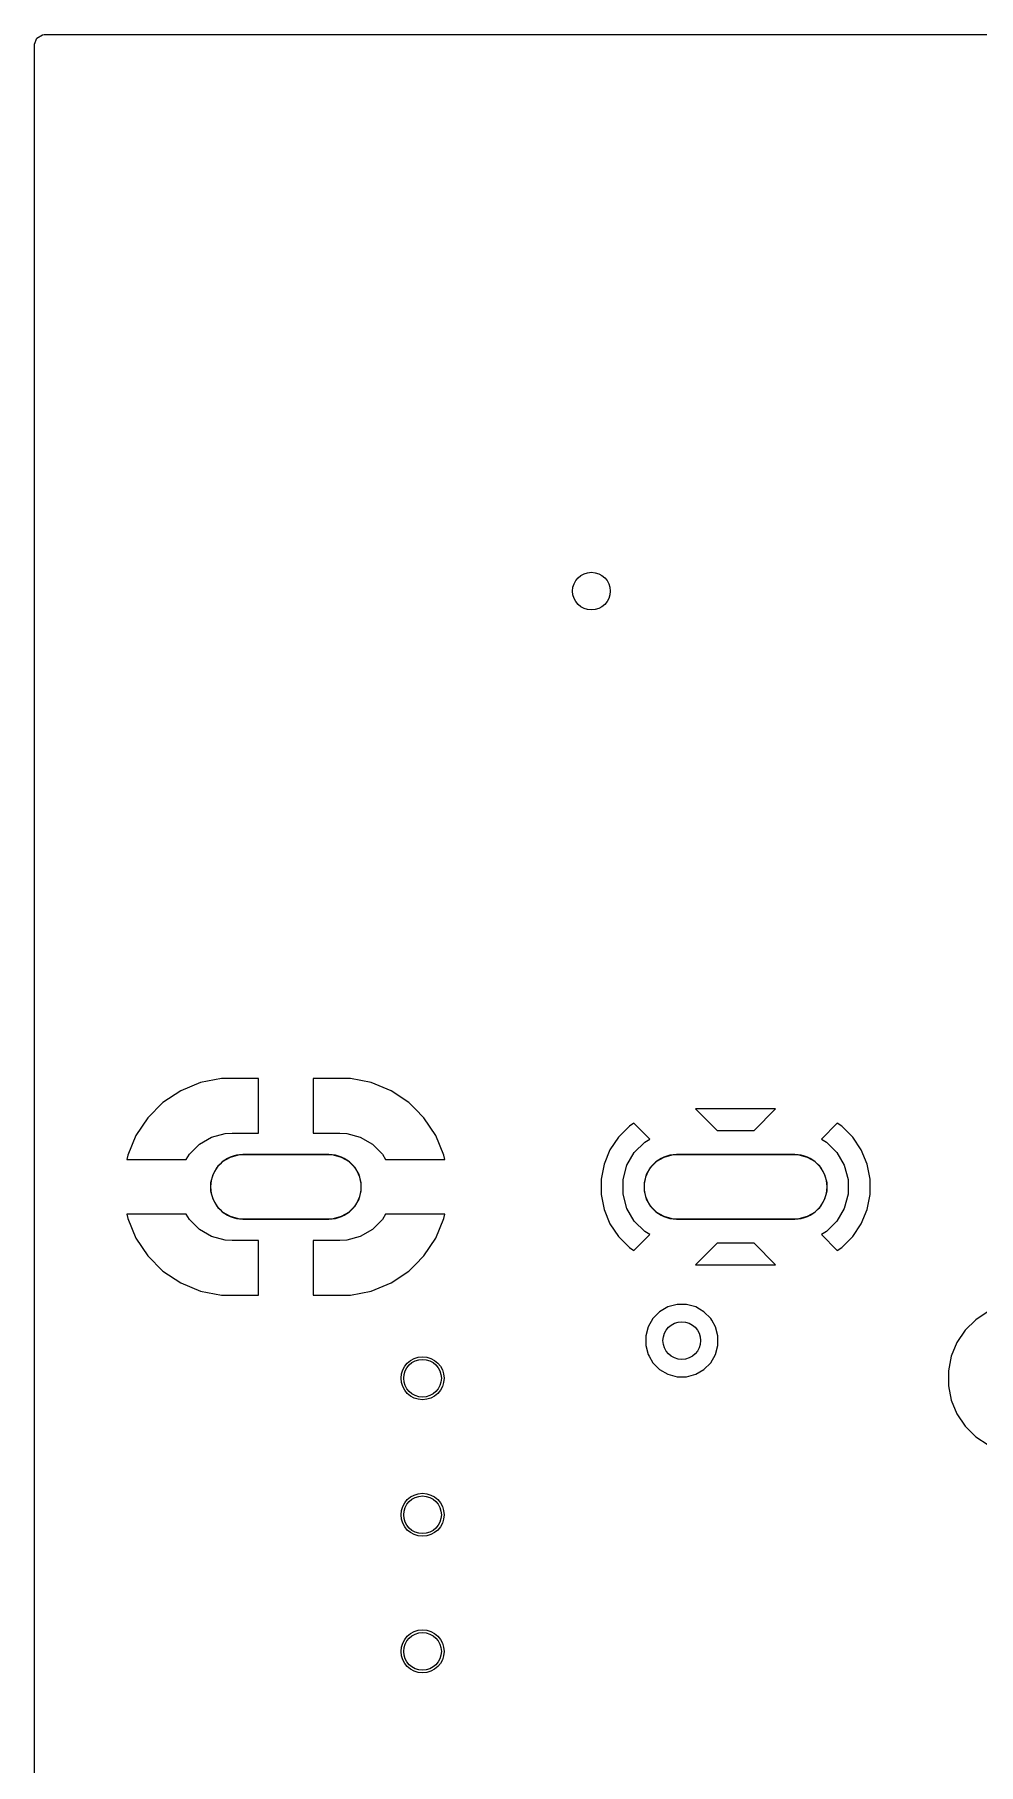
# Model space of a CAD drawing. Extents: x 4.82 to 6.81, y -4.86 to -2.87.
# Drawn here: x 4.823 to 5.168, y -3.506 to -2.873 of the extents above; entities that cross this region are included whole.
import ezdxf

# ---------------------------------------------------------------- set-up
doc = ezdxf.new("R2010")
doc.units = 0
doc.header["$MEASUREMENT"] = 0
doc.layers.add('BLACK', color=7, linetype='CONTINUOUS')

msp = doc.modelspace()

# ---------------------------------------------------------------- linework, layer by layer
at = {"layer": 'BLACK', "linetype": 'CONTINUOUS'}
for p, q in [((4.82295, -2.87648), (4.82377, -2.87422)), ((4.82377, -2.87422), (4.82585, -2.87303)), ((4.82585, -2.87303), (4.82646, -2.87297)), ((4.82646, -2.87297), (6.80335, -2.87297)), ((4.82295, -3.07182), (4.82295, -2.87648)), ((4.82295, -3.28484), (4.82295, -3.07182)), ((4.89131, -3.25516), (4.88364, -3.25668)), ((4.9049, -3.25516), (4.89131, -3.25516)), ((4.9049, -3.27516), (4.9049, -3.25516)), ((4.9049, -3.25516), (4.9049, -3.25516)), ((4.9249, -3.25516), (4.9249, -3.27516)), ((4.9385, -3.25516), (4.9249, -3.25516)), ((4.9249, -3.25516), (4.9249, -3.25516)), ((4.94616, -3.25668), (4.9385, -3.25516)), ((4.87642, -3.25967), (4.86992, -3.26402)), ((4.88364, -3.25668), (4.87642, -3.25967)), ((4.87642, -3.25967), (4.87642, -3.25967)), ((4.88364, -3.25668), (4.88364, -3.25668)), ((4.95338, -3.25967), (4.94616, -3.25668)), ((4.94616, -3.25668), (4.94616, -3.25668)), ((4.95988, -3.26402), (4.95338, -3.25967)), ((4.95338, -3.25967), (4.95338, -3.25967)), ((4.86992, -3.26402), (4.86439, -3.26954)), ((4.96217, -3.2663), (4.95988, -3.26402)), ((4.96541, -3.26954), (4.96217, -3.2663)), ((5.09409, -3.2663), (5.06484, -3.2663)), ((5.06484, -3.2663), (5.07272, -3.27417)), ((5.08622, -3.27417), (5.09409, -3.2663)), ((4.86439, -3.26954), (4.86005, -3.27604)), ((4.96976, -3.27604), (4.96541, -3.26954)), ((5.0406, -3.27267), (5.03663, -3.27665)), ((5.04227, -3.27156), (5.0406, -3.27267)), ((5.04808, -3.27737), (5.04227, -3.27156)), ((5.07272, -3.27417), (5.08622, -3.27417)), ((5.11667, -3.27156), (5.11086, -3.27737)), ((5.11833, -3.27267), (5.11667, -3.27156)), ((5.12231, -3.27665), (5.11833, -3.27267)), ((4.86005, -3.27604), (4.85706, -3.28327)), ((4.86005, -3.27604), (4.86005, -3.27604)), ((4.8796, -3.28286), (4.88323, -3.27923)), ((4.88323, -3.27923), (4.88768, -3.27666)), ((4.88768, -3.27666), (4.89265, -3.27533)), ((4.89265, -3.27533), (4.89522, -3.27516)), ((4.89522, -3.27516), (4.9049, -3.27516)), ((4.9249, -3.27516), (4.93459, -3.27516)), ((4.93459, -3.27516), (4.93716, -3.27533)), ((4.93716, -3.27533), (4.94212, -3.27666)), ((4.94212, -3.27666), (4.94657, -3.27923)), ((4.94657, -3.27923), (4.9502, -3.28286)), ((4.97275, -3.28327), (4.96976, -3.27604)), ((4.96976, -3.27604), (4.96976, -3.27604)), ((5.03663, -3.27665), (5.0335, -3.28132)), ((5.0424, -3.28226), (5.04622, -3.27844)), ((5.04622, -3.27844), (5.04808, -3.27737)), ((5.11086, -3.27737), (5.11272, -3.27844)), ((5.11272, -3.27844), (5.11654, -3.28226)), ((5.12543, -3.28132), (5.12231, -3.27665)), ((4.82295, -3.3494), (4.82295, -3.28484)), ((4.85706, -3.28327), (4.85674, -3.28484)), ((4.85674, -3.28484), (4.87845, -3.28484)), ((4.85706, -3.28327), (4.85706, -3.28327)), ((4.87845, -3.28484), (4.8796, -3.28286)), ((4.88978, -3.28765), (4.89196, -3.28547)), ((4.89196, -3.28547), (4.89463, -3.28393)), ((4.89463, -3.28393), (4.89761, -3.28313)), ((4.89761, -3.28313), (4.89915, -3.28303)), ((4.89915, -3.28303), (4.93065, -3.28303)), ((4.93065, -3.28303), (4.93219, -3.28313)), ((4.93219, -3.28313), (4.93517, -3.28393)), ((4.93517, -3.28393), (4.93784, -3.28547)), ((4.93784, -3.28547), (4.94002, -3.28765)), ((4.9502, -3.28286), (4.95135, -3.28484)), ((4.95135, -3.28484), (4.97306, -3.28484)), ((4.97306, -3.28484), (4.97275, -3.28327)), ((4.97275, -3.28327), (4.97275, -3.28327)), ((5.03135, -3.28652), (5.03026, -3.29203)), ((5.0335, -3.28132), (5.03135, -3.28652)), ((5.03135, -3.28652), (5.03135, -3.28652)), ((5.0335, -3.28132), (5.0335, -3.28132)), ((5.03831, -3.29214), (5.0397, -3.28693)), ((5.0397, -3.28693), (5.0424, -3.28226)), ((5.04844, -3.28765), (5.05062, -3.28547)), ((5.05062, -3.28547), (5.0533, -3.28393)), ((5.0533, -3.28393), (5.05627, -3.28313)), ((5.05627, -3.28313), (5.05781, -3.28303)), ((5.05781, -3.28303), (5.10112, -3.28303)), ((5.10112, -3.28303), (5.10266, -3.28313)), ((5.10266, -3.28313), (5.10564, -3.28393)), ((5.10564, -3.28393), (5.10831, -3.28547)), ((5.10831, -3.28547), (5.11049, -3.28765)), ((5.11654, -3.28226), (5.11923, -3.28693)), ((5.11923, -3.28693), (5.12063, -3.29214)), ((5.12758, -3.28652), (5.12543, -3.28132)), ((5.12543, -3.28132), (5.12543, -3.28132)), ((5.12868, -3.29203), (5.12758, -3.28652)), ((5.12758, -3.28652), (5.12758, -3.28652)), ((4.88744, -3.2933), (4.88824, -3.29032)), ((4.88744, -3.29638), (4.88744, -3.2933)), ((4.88824, -3.29032), (4.88978, -3.28765)), ((4.94002, -3.28765), (4.94156, -3.29032)), ((4.94156, -3.29032), (4.94236, -3.2933)), ((4.94236, -3.2933), (4.94236, -3.29638)), ((5.03026, -3.29203), (5.03026, -3.29765)), ((5.03831, -3.29754), (5.03831, -3.29214)), ((5.0461, -3.2933), (5.0469, -3.29032)), ((5.0461, -3.29638), (5.0461, -3.2933)), ((5.0469, -3.29032), (5.04844, -3.28765)), ((5.11049, -3.28765), (5.11203, -3.29032)), ((5.11203, -3.29032), (5.11283, -3.2933)), ((5.11283, -3.2933), (5.11283, -3.29638)), ((5.12063, -3.29214), (5.12063, -3.29754)), ((5.12868, -3.29765), (5.12868, -3.29203)), ((5.12868, -3.29203), (5.12868, -3.29203)), ((4.88824, -3.29936), (4.88744, -3.29638)), ((4.88978, -3.30203), (4.88824, -3.29936)), ((4.94156, -3.29936), (4.94002, -3.30203)), ((4.94236, -3.29638), (4.94156, -3.29936)), ((5.03026, -3.29765), (5.03135, -3.30317)), ((5.0397, -3.30275), (5.03831, -3.29754)), ((5.0469, -3.29936), (5.0461, -3.29638)), ((5.04844, -3.30203), (5.0469, -3.29936)), ((5.11203, -3.29936), (5.11049, -3.30203)), ((5.11283, -3.29638), (5.11203, -3.29936)), ((5.12063, -3.29754), (5.11923, -3.30275)), ((5.12758, -3.30317), (5.12868, -3.29765)), ((5.12868, -3.29765), (5.12868, -3.29765)), ((4.85674, -3.30484), (4.85706, -3.30642)), ((4.87845, -3.30484), (4.85674, -3.30484)), ((4.8796, -3.30683), (4.87845, -3.30484)), ((4.89196, -3.30421), (4.88978, -3.30203)), ((4.89463, -3.30575), (4.89196, -3.30421)), ((4.89761, -3.30655), (4.89463, -3.30575)), ((4.93517, -3.30575), (4.93219, -3.30655)), ((4.93784, -3.30421), (4.93517, -3.30575)), ((4.94002, -3.30203), (4.93784, -3.30421)), ((4.95135, -3.30484), (4.9502, -3.30683)), ((4.97306, -3.30484), (4.95135, -3.30484)), ((4.97275, -3.30642), (4.97306, -3.30484)), ((5.03135, -3.30317), (5.03135, -3.30317)), ((5.03135, -3.30317), (5.0335, -3.30836)), ((5.0424, -3.30743), (5.0397, -3.30275)), ((5.05062, -3.30421), (5.04844, -3.30203)), ((5.0533, -3.30575), (5.05062, -3.30421)), ((5.05627, -3.30655), (5.0533, -3.30575)), ((5.10564, -3.30575), (5.10266, -3.30655)), ((5.10831, -3.30421), (5.10564, -3.30575)), ((5.11049, -3.30203), (5.10831, -3.30421)), ((5.11923, -3.30275), (5.11654, -3.30743)), ((5.12543, -3.30836), (5.12758, -3.30317)), ((5.12758, -3.30317), (5.12758, -3.30317)), ((4.85706, -3.30642), (4.85706, -3.30642)), ((4.85706, -3.30642), (4.86005, -3.31364)), ((4.88323, -3.31046), (4.8796, -3.30683)), ((4.88768, -3.31303), (4.88323, -3.31046)), ((4.89915, -3.30665), (4.89761, -3.30655)), ((4.93065, -3.30665), (4.89915, -3.30665)), ((4.93219, -3.30655), (4.93065, -3.30665)), ((4.94657, -3.31046), (4.94212, -3.31303)), ((4.9502, -3.30683), (4.94657, -3.31046)), ((4.96976, -3.31364), (4.97275, -3.30642)), ((4.97275, -3.30642), (4.97275, -3.30642)), ((5.0335, -3.30836), (5.0335, -3.30836)), ((5.0335, -3.30836), (5.03663, -3.31304)), ((5.04227, -3.31812), (5.04808, -3.31231)), ((5.04622, -3.31124), (5.0424, -3.30743)), ((5.04808, -3.31231), (5.04622, -3.31124)), ((5.05781, -3.30665), (5.05627, -3.30655)), ((5.10112, -3.30665), (5.05781, -3.30665)), ((5.10266, -3.30655), (5.10112, -3.30665)), ((5.11272, -3.31124), (5.11086, -3.31231)), ((5.11086, -3.31231), (5.11667, -3.31812)), ((5.11654, -3.30743), (5.11272, -3.31124)), ((5.12231, -3.31304), (5.12543, -3.30836)), ((5.12543, -3.30836), (5.12543, -3.30836)), ((4.86005, -3.31364), (4.86005, -3.31364)), ((4.86005, -3.31364), (4.86439, -3.32014)), ((4.89265, -3.31436), (4.88768, -3.31303)), ((4.89522, -3.31453), (4.89265, -3.31436)), ((4.9049, -3.31453), (4.89522, -3.31453)), ((4.9049, -3.33453), (4.9049, -3.31453)), ((4.93459, -3.31453), (4.9249, -3.31453)), ((4.9249, -3.31453), (4.9249, -3.33453)), ((4.93716, -3.31436), (4.93459, -3.31453)), ((4.94212, -3.31303), (4.93716, -3.31436)), ((4.96541, -3.32014), (4.96976, -3.31364)), ((4.96976, -3.31364), (4.96976, -3.31364)), ((5.03663, -3.31304), (5.0406, -3.31701)), ((5.0406, -3.31701), (5.04227, -3.31812)), ((5.07272, -3.31551), (5.06484, -3.32339)), ((5.08622, -3.31551), (5.07272, -3.31551)), ((5.09409, -3.32339), (5.08622, -3.31551)), ((5.11667, -3.31812), (5.11833, -3.31701)), ((5.11833, -3.31701), (5.12231, -3.31304)), ((4.86439, -3.32014), (4.86992, -3.32567)), ((4.95988, -3.32567), (4.96217, -3.32339)), ((4.96217, -3.32339), (4.96541, -3.32014)), ((5.06484, -3.32339), (5.09409, -3.32339)), ((4.86992, -3.32567), (4.87642, -3.33001)), ((4.87642, -3.33001), (4.87642, -3.33001)), ((4.87642, -3.33001), (4.88364, -3.333)), ((4.94616, -3.333), (4.95338, -3.33001)), ((4.95338, -3.33001), (4.95988, -3.32567)), ((4.95338, -3.33001), (4.95338, -3.33001)), ((4.88364, -3.333), (4.88364, -3.333)), ((4.88364, -3.333), (4.89131, -3.33453)), ((4.89131, -3.33453), (4.89131, -3.33453)), ((4.89131, -3.33453), (4.9049, -3.33453)), ((4.9049, -3.33453), (4.9049, -3.33453)), ((4.9249, -3.33453), (4.9249, -3.33453)), ((4.9249, -3.33453), (4.9385, -3.33453)), ((4.9385, -3.33453), (4.94616, -3.333)), ((4.9385, -3.33453), (4.9385, -3.33453)), ((4.94616, -3.333), (4.94616, -3.333)), ((5.04921, -3.34303), (5.04747, -3.34604)), ((5.05167, -3.34057), (5.04921, -3.34303)), ((5.05469, -3.33883), (5.05167, -3.34057)), ((5.05804, -3.33793), (5.05469, -3.33883)), ((5.05469, -3.33883), (5.05469, -3.33883)), ((5.06152, -3.33793), (5.05804, -3.33793)), ((5.06488, -3.33883), (5.06152, -3.33793)), ((5.06625, -3.33962), (5.06488, -3.33883)), ((5.06488, -3.33883), (5.06488, -3.33883)), ((5.06488, -3.33883), (5.06488, -3.33883)), ((5.06789, -3.34057), (5.06625, -3.33962)), ((5.07035, -3.34303), (5.06789, -3.34057)), ((5.06789, -3.34057), (5.06789, -3.34057)), ((5.06789, -3.34057), (5.06789, -3.34057)), ((5.07072, -3.34367), (5.07035, -3.34303)), ((5.07035, -3.34303), (5.07035, -3.34303)), ((5.07035, -3.34303), (5.07035, -3.34303)), ((5.07209, -3.34604), (5.07072, -3.34367)), ((5.16732, -3.3435), (5.16348, -3.34734)), ((5.17184, -3.34048), (5.16732, -3.3435)), ((4.82295, -3.57701), (4.82295, -3.3494)), ((5.04747, -3.34604), (5.04657, -3.3494)), ((5.04657, -3.3494), (5.04657, -3.35288)), ((5.04747, -3.34604), (5.04747, -3.34604)), ((5.07299, -3.3494), (5.07209, -3.34604)), ((5.07299, -3.35288), (5.07299, -3.3494)), ((5.16348, -3.34734), (5.16046, -3.35186)), ((5.04657, -3.35288), (5.04747, -3.35624)), ((5.04747, -3.35624), (5.04747, -3.35624)), ((5.04747, -3.35624), (5.04747, -3.35624)), ((5.04747, -3.35624), (5.04784, -3.35688)), ((5.07035, -3.35925), (5.07209, -3.35624)), ((5.07209, -3.35624), (5.07299, -3.35288)), ((5.16046, -3.35186), (5.15838, -3.35688)), ((5.16046, -3.35186), (5.16046, -3.35186)), ((5.04784, -3.35688), (5.04921, -3.35925)), ((5.04921, -3.35925), (5.04921, -3.35925)), ((5.04921, -3.35925), (5.04921, -3.35925)), ((5.04921, -3.35925), (5.05167, -3.36171)), ((5.05167, -3.36171), (5.05469, -3.36345)), ((5.06488, -3.36345), (5.06789, -3.36171)), ((5.06789, -3.36171), (5.07035, -3.35925)), ((5.15838, -3.35688), (5.15732, -3.3622)), ((5.15732, -3.3622), (5.15732, -3.36764)), ((5.15838, -3.35688), (5.15838, -3.35688)), ((5.05469, -3.36345), (5.05804, -3.36435)), ((5.05804, -3.36435), (5.06152, -3.36435)), ((5.06152, -3.36435), (5.06488, -3.36345)), ((5.15732, -3.36764), (5.15838, -3.37297)), ((5.15838, -3.37297), (5.15838, -3.37297)), ((5.15838, -3.37297), (5.16046, -3.37798)), ((5.16046, -3.37798), (5.16348, -3.3825)), ((5.16348, -3.3825), (5.16732, -3.38634)), ((5.16732, -3.38634), (5.17184, -3.38936))]:
    msp.add_line(p, q, dxfattribs=at)
at = {"layer": 'BLACK'}
for centre, radius in [((5.02671, -3.07673), 0.00689), ((5.05978, -3.35114), 0.00689), ((4.9649, -3.36492), 0.00787), ((4.9649, -3.41492), 0.00787), ((4.9649, -3.46492), 0.00787)]:
    msp.add_circle(centre, radius, dxfattribs=at)
at = {"layer": 'WHITE', "linetype": 'CONTINUOUS'}
for p, q in [((4.93065, -3.28303), (4.89915, -3.28303)), ((5.10112, -3.28303), (5.05781, -3.28303)), ((4.89915, -3.30665), (4.93065, -3.30665)), ((5.05781, -3.30665), (5.10112, -3.30665))]:
    msp.add_line(p, q, dxfattribs=at)
at = {"layer": 'WHITE'}
for centre in [(5.02671, -3.07673), (5.05978, -3.35114), (4.9649, -3.36492), (4.9649, -3.41492), (4.9649, -3.46492)]:
    msp.add_circle(centre, 0.00689, dxfattribs=at)
for centre, start, end in [((4.89915, -3.29484), 90, 270), ((4.93065, -3.29484), -90, 90), ((5.05781, -3.29484), 90, 270), ((5.10112, -3.29484), -90, 90)]:
    msp.add_arc(centre, 0.01181, start, end, dxfattribs=at)

doc.saveas('drawing.dxf')
